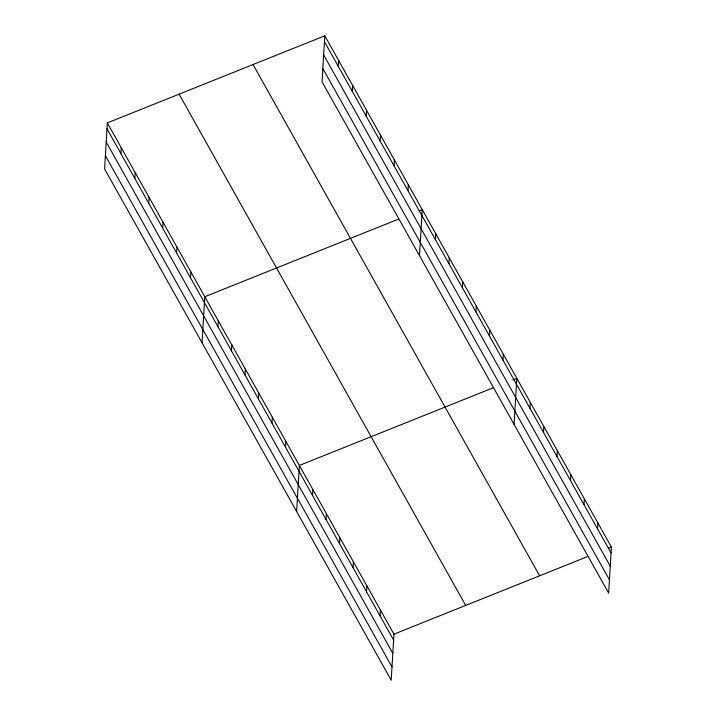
<?xml version="1.0" encoding="UTF-8"?>
<svg xmlns="http://www.w3.org/2000/svg" width="716" height="716" viewBox="0 0 716 716"><rect width="100%" height="100%" fill="white"/><g stroke="black" fill="none" stroke-linecap="round" stroke-linejoin="round"><path stroke-width="1.07" d="M107.337 122.91L104.608 168.958L391.205 680.2L393.943 634.161L107.337 122.91L324.796 35.8L611.392 547.042L608.663 593.09L322.057 81.839L324.796 35.8M120.915 153.618L121.264 147.747M134.832 178.445L135.181 172.574M148.749 203.281L149.098 197.41M162.675 228.109L163.024 222.237M176.592 252.945L176.941 247.074M190.519 277.772L190.868 271.901M202.046 342.776L204.785 296.737L398.32 219.203M217.95 326.711L218.299 320.84M231.456 350.813L231.805 344.942M244.97 374.916L245.32 369.044M258.476 399.018L258.825 393.147M271.99 423.111L272.34 417.249M285.505 447.214L285.854 441.342M296.63 511.493L299.36 465.445L492.894 387.92M312.525 495.418L312.874 489.547M338.364 66.498L338.713 60.636M326.031 519.521L326.38 513.649M352.29 91.335L352.639 85.464M339.545 543.623L339.894 537.752M366.207 116.171L366.556 110.3M353.06 567.725L353.409 561.854M380.133 140.998L380.482 135.127M366.565 591.828L366.914 585.957M394.051 165.835L394.4 159.963M380.08 615.93L380.429 610.059M407.968 190.662L408.317 184.791M419.504 255.666L422.243 209.627L419.254 210.817M435.4 239.591L435.749 233.72M448.914 263.694L449.263 257.823M462.429 287.796L462.769 281.925M475.934 311.899L476.283 306.027M489.449 336.001L489.798 330.13M502.954 360.103L503.303 354.232M514.079 424.373L516.818 378.334L512.835 379.928M529.983 408.308L530.332 402.437M543.489 432.41L543.838 426.539M557.003 456.513L557.352 450.641M570.509 480.615L570.858 474.744M584.023 504.708L584.372 498.837M597.538 528.811L597.887 522.94M393.943 634.161L587.478 556.627M608.403 548.241L611.392 547.042M324.446 41.671L611.043 552.913M323.659 54.926L610.256 566.168M322.844 68.584L609.45 579.826M253.034 64.547L539.631 575.789M179.098 94.163L465.695 605.414M106.988 128.782L393.594 640.032M106.201 142.045L392.807 653.287M105.395 155.703L391.992 666.945"/></g></svg>
